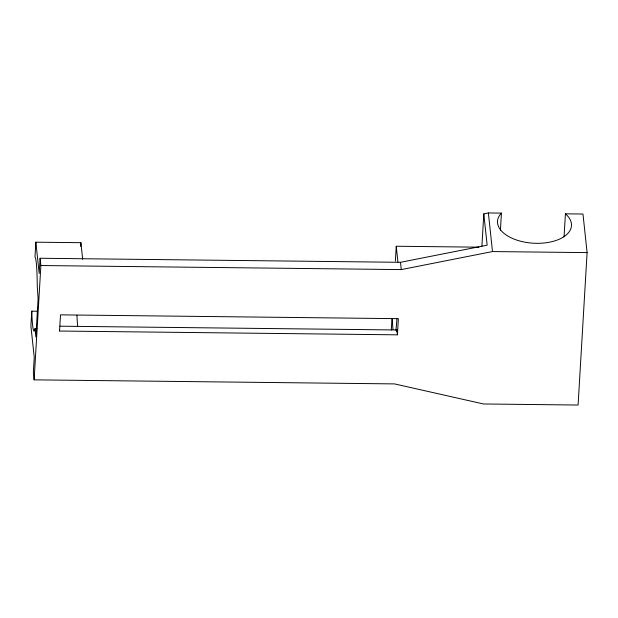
<?xml version="1.0" encoding="UTF-8"?>
<svg xmlns="http://www.w3.org/2000/svg" width="618" height="618" viewBox="0 0 618 618"><rect width="100%" height="100%" fill="white"/><g stroke="black" fill="none" stroke-linecap="round" stroke-linejoin="round"><path stroke-width="0.93" d="M37.528 311.225L31.781 311.163L30.9 326.018L34.245 357.328L33.349 372.569L34.121 379.846L394.516 383.902L483.492 403.971L578.093 405.037L587.1 252.615L582.975 214.029L565.416 213.828A37.049 19.822 3.4 0 1 536.609 243.322A37.049 19.822 3.4 0 1 501.43 213.11L488.375 212.963L483.809 213.867L481.901 246.258M82.681 259.328L80.904 242.696L35.852 242.186L34.979 257.042A37.049 2.789 -89.4 0 1 37.25 286.034L38.107 298.788L35.859 336.887L34.979 328.668L36.902 328.683M483.809 213.867L487.154 245.176L400.495 262.31L40.1 258.254L39.197 273.496L35.852 242.186M34.121 379.846L40.881 265.531L40.1 258.254M59.544 331.032L60.502 314.856L398.371 318.664L397.42 334.832L59.544 331.032L59.374 329.417M80.68 246.412L80.904 242.696M391.294 330.074L391.951 318.934M395.373 261.097L396.246 246.242L478.958 247.177M396.787 331.812L396.895 329.981L59.992 326.188M500.41 230.367L501.43 213.11M564.056 236.841L565.416 213.828M34.979 328.668L34.639 330.221A37.049 2.789 -89.4 0 1 31.781 311.163M40.881 265.531L401.275 269.595L492.5 251.557L587.1 252.615M488.375 212.963L492.5 251.557M400.495 262.31L401.275 269.595M396.246 246.242L397.922 261.955M396.895 329.981L397.42 334.832M77.644 325.81A37.049 2.789 -89.4 0 1 76.949 315.365M396.903 319.012A37.049 2.789 -89.4 0 1 395.868 330.197M392.986 329.355A37.049 2.789 -89.4 0 1 392.299 318.911"/></g></svg>
